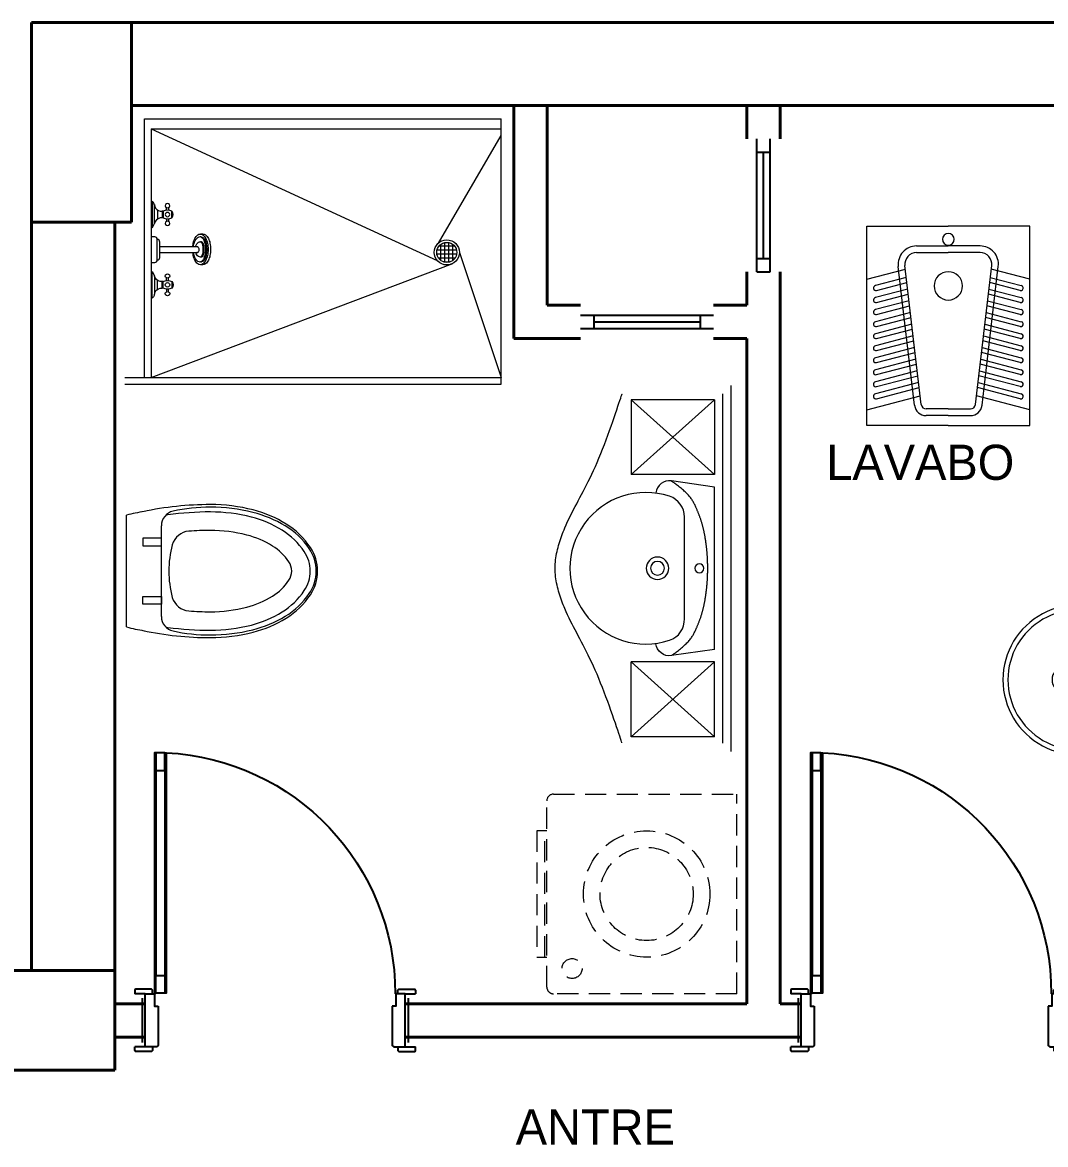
# Model space of a CAD drawing. Header units: millimetres. Extents: x 0 to 2111, y 0 to 1407.
# Drawn here: x 432.9 to 740.5, y 969.4 to 1306.7 of the extents above; entities that cross this region are included whole.
import ezdxf

# ---------------------------------------------------------------- set-up
doc = ezdxf.new("R2010")
doc.units = ezdxf.units.MM
doc.linetypes.add('DASHED2', pattern=[9.525, 6.35, -3.175])
for name, color, linetype, lineweight in [('duvar_40', 255, 'Continuous', 40), ('KAPI_ALFA', 252, 'Continuous', 25), ('TEF', 252, 'Continuous', 13), ('yazı', 255, 'Continuous', 20)]:
    doc.layers.add(name, color=color, linetype=linetype, lineweight=lineweight)
doc.layers.add('PENCERE', color=134, linetype='Continuous')
doc.styles.get("Standard").update_dxf_attribs({"font": 'EtrFont'})

# ---------------------------------------------------------------- blocks, each defined once
blk = doc.blocks.new('5')
at = {"layer": 'TEF'}
h = blk.add_hatch(dxfattribs=at)
h.set_pattern_fill('NET', color=256, scale=0.380158, angle=180, style=0, pattern_type=2)
h.set_pattern_definition([(-270, (-9224.0839, 7427.8877), (-1.20700196, -2e-16), []), (-180, (-9224.0839, 7427.8877), (1e-16, -1.20700196), [])])
h.paths.add_polyline_path([(560.46, 1234.57), (560.94, 1234.61), (561.4, 1234.72), (561.84, 1234.9), (562.24, 1235.15), (562.6, 1235.45), (562.91, 1235.81), (563.16, 1236.22), (563.34, 1236.66), (563.45, 1237.12), (563.49, 1237.59), (563.45, 1238.06), (563.34, 1238.52), (563.16, 1238.96), (562.91, 1239.37), (562.6, 1239.73), (562.24, 1240.03), (561.84, 1240.28), (561.4, 1240.46), (560.94, 1240.57), (560.46, 1240.61), (559.99, 1240.57), (559.53, 1240.46), (559.09, 1240.28), (558.69, 1240.03), (558.33, 1239.73), (558.02, 1239.37), (557.77, 1238.96), (557.59, 1238.52), (557.48, 1238.06), (557.44, 1237.59), (557.48, 1237.12), (557.59, 1236.66), (557.77, 1236.22), (558.02, 1235.81), (558.33, 1235.45), (558.69, 1235.15), (559.09, 1234.9), (559.53, 1234.72), (559.99, 1234.61)])
for p, q in [((469.56, 1200), (469.56, 1277.72)), ((469.56, 1277.72), (576.81, 1277.72)), ((576.81, 1198), (576.81, 1277.72)), ((469.56, 1200), (469.56, 1274.72)), ((469.56, 1200), (469.56, 1274.72)), ((471.56, 1274.72), (576.81, 1274.72)), ((471.56, 1274.72), (557.58, 1235.14)), ((471.56, 1274.72), (471.56, 1200)), ((557.94, 1240.4), (576.81, 1272.72)), ((472.65, 1242.25), (471.88, 1242.25)), ((473.42, 1241.48), (473.42, 1241.48)), ((473.42, 1235.33), (473.42, 1241.48)), ((487.15, 1243.11), (486.38, 1243.11)), ((474.19, 1236.1), (474.19, 1240.71)), ((474.19, 1239.33), (485.41, 1239.33)), ((486.77, 1240.79), (486.45, 1240.79)), ((473.42, 1235.33), (473.42, 1235.33)), ((485.4, 1237.48), (474.19, 1237.48)), ((486.7, 1236.18), (486.38, 1236.18)), ((564.25, 1237.59), (576.81, 1200)), ((471.56, 1200), (562.26, 1234.26)), ((471.88, 1234.56), (472.65, 1234.56)), ((487.15, 1233.87), (486.38, 1233.87)), ((463.65, 1200), (576.81, 1200)), ((463.65, 1198), (576.81, 1198)), ((469.56, 1197.99), (469.56, 1198))]:
    blk.add_line(p, q, dxfattribs=at)
at = {"layer": 'TEF', "flags": 128}
for points in [[(475.19, 1247.98), (475.83, 1247.73), (476.51, 1247.65), (477.2, 1247.73), (477.84, 1247.98), (477.84, 1249.96), (477.2, 1250.21), (476.51, 1250.29), (475.83, 1250.21), (475.19, 1249.96), (475.19, 1247.98), (474.86, 1247.98), (474.25, 1247.93), (473.67, 1247.72), (473.17, 1247.37), (472.79, 1246.89), (472.55, 1246.32), (472.55, 1251.61), (472.49, 1252.13), (472.26, 1252.59), (471.88, 1252.94), (471.88, 1245), (472.29, 1245.63), (472.55, 1246.32)], [(472.55, 1251.94), (472.66, 1251.4)], [(472.66, 1251.4), (472.92, 1250.89)], [(472.92, 1250.89), (473.29, 1250.47)], [(473.29, 1250.47), (473.76, 1250.17)], [(473.54, 1250.29), (473.54, 1247.65)], [(473.76, 1250.17), (474.3, 1249.99)], [(474.3, 1249.99), (474.86, 1249.96)], [(474.86, 1249.96), (474.86, 1247.98)], [(475.19, 1249.96), (474.86, 1249.96)], [(476.18, 1250.27), (476.18, 1251.04)], [(476.85, 1251.04), (476.85, 1250.27)], [(478.08, 1249.49), (477.84, 1249.96)], [(477.84, 1247.98), (478.08, 1248.45)], [(478.17, 1248.97), (478.08, 1249.49)], [(478.08, 1248.45), (478.17, 1248.97)], [(476.18, 1247.67), (476.18, 1246.9)], [(476.85, 1247.67), (476.85, 1246.9)], [(475.19, 1228.83), (475.83, 1229.08), (476.51, 1229.16), (477.2, 1229.08), (477.84, 1228.83), (477.84, 1226.85), (477.2, 1226.6), (476.51, 1226.52), (475.83, 1226.6), (475.19, 1226.85), (475.19, 1228.83), (474.86, 1228.83), (474.25, 1228.88), (473.67, 1229.09), (473.17, 1229.44), (472.79, 1229.92), (472.55, 1230.49), (472.55, 1225.2), (472.49, 1224.68), (472.26, 1224.22), (471.88, 1223.87), (471.88, 1231.81), (472.29, 1231.18), (472.55, 1230.49)], [(473.54, 1226.52), (473.54, 1229.16)], [(474.86, 1226.85), (474.86, 1228.83)], [(476.18, 1229.14), (476.18, 1229.91)], [(476.85, 1229.14), (476.85, 1229.91)], [(477.84, 1228.83), (478.08, 1228.36)], [(478.08, 1228.36), (478.17, 1227.84)], [(472.55, 1224.86), (472.66, 1225.41)], [(472.66, 1225.41), (472.92, 1225.92)], [(472.92, 1225.92), (473.29, 1226.34)], [(473.29, 1226.34), (473.76, 1226.64)], [(473.76, 1226.64), (474.3, 1226.82)], [(474.3, 1226.82), (474.86, 1226.85)], [(475.19, 1226.85), (474.86, 1226.85)], [(476.18, 1226.54), (476.18, 1225.77)], [(476.85, 1225.77), (476.85, 1226.54)], [(478.08, 1227.32), (477.84, 1226.85)], [(478.17, 1227.84), (478.08, 1227.32)]]:
    blk.add_lwpolyline(points, dxfattribs=at)
for points in [[(475.85, 1251.61), (475.94, 1251.28), (476.18, 1251.04), (476.51, 1250.95), (476.85, 1251.04), (477.09, 1251.28), (477.17, 1251.61), (477.09, 1251.94), (476.85, 1252.19), (476.51, 1252.28), (476.18, 1252.19), (475.94, 1251.94)], [(475.94, 1248.64), (476.18, 1248.4), (476.51, 1248.31), (476.85, 1248.4), (477.09, 1248.64), (477.17, 1248.97), (477.09, 1249.3), (476.85, 1249.54), (476.51, 1249.63), (476.18, 1249.54), (475.94, 1249.3), (475.85, 1248.97)], [(475.85, 1246.32), (475.94, 1245.99), (476.18, 1245.75), (476.51, 1245.66), (476.85, 1245.75), (477.09, 1245.99), (477.17, 1246.32), (477.09, 1246.65), (476.85, 1246.9), (476.51, 1246.99), (476.18, 1246.9), (475.94, 1246.65)], [(475.85, 1230.49), (475.94, 1230.82), (476.18, 1231.06), (476.51, 1231.15), (476.85, 1231.06), (477.09, 1230.82), (477.17, 1230.49), (477.09, 1230.15), (476.85, 1229.91), (476.51, 1229.82), (476.18, 1229.91), (475.94, 1230.15)], [(475.94, 1228.17), (476.18, 1228.41), (476.51, 1228.5), (476.85, 1228.41), (477.09, 1228.17), (477.17, 1227.84), (477.09, 1227.51), (476.85, 1227.27), (476.51, 1227.18), (476.18, 1227.27), (475.94, 1227.51), (475.85, 1227.84)], [(475.85, 1225.2), (475.94, 1225.53), (476.18, 1225.77), (476.51, 1225.86), (476.85, 1225.77), (477.09, 1225.53), (477.17, 1225.2), (477.09, 1224.86), (476.85, 1224.62), (476.51, 1224.53), (476.18, 1224.62), (475.94, 1224.86)]]:
    blk.add_lwpolyline(points, close=True, dxfattribs=at)
for points in [[(484.11, 1239.33, -0.028343), (484.26, 1240.36, -0.064948), (484.74, 1241.76, -0.104203), (485.6, 1242.83, -0.174705), (486.38, 1243.11, -0.174705), (487.16, 1242.83, -0.104203), (488.01, 1241.76, -0.064948), (488.5, 1240.36, -0.051099), (488.69, 1238.49, -0.051099), (488.5, 1236.62, -0.064948), (488.01, 1235.23, -0.104203), (487.16, 1234.16, -0.174705), (486.38, 1233.87, -0.174705)], [(484.28, 1239.33, -0.026337), (484.41, 1240.04, -0.070604), (484.86, 1241.21, -0.106221), (485.63, 1242.1, -0.160936), (486.38, 1242.34, -0.160936), (487.12, 1242.1, -0.075373), (487.71, 1241.5, -0.070604)], [(486.19, 1242.33, -0.121997), (486.74, 1242.1, -0.075373), (487.33, 1241.5, -0.070604)], [(487.15, 1243.11, -0.174705), (487.93, 1242.83, -0.104203), (488.78, 1241.76, -0.064948), (489.27, 1240.36, -0.051099), (489.46, 1238.49, -0.051099), (489.27, 1236.62, -0.064948), (488.78, 1235.23, -0.104203), (487.93, 1234.16, -0.174705), (487.15, 1233.87, -0.174705)], [(487.33, 1241.5, -0.02796), (487.47, 1241.21, -0.054131), (487.79, 1240.06, -0.041072), (487.92, 1238.49, -0.041072), (487.79, 1236.92, -0.054131), (487.47, 1235.77, -0.02796), (487.33, 1235.48, -0.203453)], [(487.71, 1241.5, -0.02796), (487.85, 1241.21, -0.054131), (488.17, 1240.06, -0.041072), (488.3, 1238.49, -0.041072), (488.17, 1236.92, -0.054131), (487.85, 1235.77, -0.02796), (487.71, 1235.48, -0.203453)], [(484.94, 1239.33, -0.006212), (484.96, 1239.41, -0.079812), (485.29, 1240.13, -0.107118), (485.82, 1240.64, -0.139889), (486.38, 1240.8, -0.139889)], [(485.33, 1239.33, -0.028587), (485.37, 1239.33, -0.150287), (485.57, 1239.27, -0.107039), (485.77, 1239.06, -0.075185), (485.89, 1238.78, -0.06193), (485.94, 1238.41, -0.06193), (485.89, 1238.03, -0.075185), (485.77, 1237.75, -0.107039), (485.57, 1237.54, -0.150287), (485.37, 1237.48, -0.150287)], [(486.38, 1240.8, -0.22708), (486.61, 1240.69, -0.089204), (486.92, 1240.13, -0.046169), (487.08, 1239.44, -0.034314), (487.15, 1238.49, -0.034314), (487.08, 1237.55, -0.046169), (486.92, 1236.86, -0.089204), (486.61, 1236.3, -0.22708), (486.38, 1236.18, -0.22708)], [(486.7, 1240.8, -0.22708), (486.94, 1240.69, -0.089204), (487.24, 1240.13, -0.046169), (487.4, 1239.44, -0.034314), (487.47, 1238.49, -0.034314), (487.4, 1237.55, -0.046169), (487.24, 1236.86, -0.089204), (486.94, 1236.3, -0.22708), (486.7, 1236.18, -0.22708)], [(486.38, 1233.87, -0.174705), (485.6, 1234.16, -0.104203), (484.74, 1235.23, -0.064948), (484.26, 1236.62, -0.023547), (484.12, 1237.48, -0.051099)], [(486.38, 1234.64, -0.160936), (485.63, 1234.89, -0.106221), (484.86, 1235.77, -0.070604), (484.41, 1236.94, -0.019883), (484.3, 1237.48, -0.056881)], [(486.38, 1236.18, -0.139889), (485.82, 1236.34, -0.107118), (485.29, 1236.86, -0.069986), (484.99, 1237.48, -0.067459)], [(485.37, 1237.57, -0.018466), (485.35, 1237.57, -0.107039)], [(485.38, 1237.57, -0.018226), (485.35, 1237.57, -0.107108)], [(485.41, 1237.57, -0.018226), (485.38, 1237.57, -0.148411)], [(487.33, 1235.48, -0.075373), (486.74, 1234.89, -0.160936), (486, 1234.64, -0.160936)], [(487.71, 1235.48, -0.075373), (487.12, 1234.89, -0.160936), (486.38, 1234.64, -0.160936)], [(486.76, 1234.64, -0.059368), (486.6, 1234.66, -0.097163)]]:
    blk.add_lwpolyline(points, format="xyb", dxfattribs=at)
at = {"layer": 'TEF'}
for radius in [3.78, 3.02]:
    blk.add_circle((560.46, 1237.59), radius, dxfattribs=at)
for centre, start, end in [((472.65, 1241.48), 0, 90), ((473.42, 1240.71), 0, 90), ((472.65, 1235.33), 270, 0), ((473.42, 1236.1), 270, 0)]:
    blk.add_arc(centre, 0.77, start, end, dxfattribs=at)
blk = doc.blocks.new('v10')
at = {"layer": 'PENCERE'}
for p, q in [((653.646144, 1231.717998), (653.646144, 1271.717998)), ((657.646144, 1231.717998), (657.646144, 1271.717998)), ((653.646144, 1267.717998), (657.646144, 1267.717998)), ((655.646144, 1235.717998), (655.646144, 1267.717998)), ((653.646144, 1235.717998), (657.646144, 1235.717998)), ((653.646144, 1231.717998), (657.646144, 1231.717998))]:
    blk.add_line(p, q, dxfattribs=at)
blk = doc.blocks.new('v11')
at = {"layer": 'PENCERE'}
for p, q in [((600.646144, 1218.717998), (640.646144, 1218.717998)), ((604.646144, 1218.717998), (604.646144, 1214.717998)), ((636.646144, 1218.717998), (636.646144, 1214.717998)), ((600.646144, 1214.717998), (640.646144, 1214.717998)), ((604.646144, 1216.717998), (636.646144, 1216.717998))]:
    blk.add_line(p, q, dxfattribs=at)
blk = doc.blocks.new('kjghbmjk')
at = {"layer": 'TEF'}
for p, q in [((-110, 0), (0, 0)), ((-107.5, -2.5), (-2.5, -2.5))]:
    blk.add_line(p, q, dxfattribs=at)
at = {"layer": 'TEF', "flags": 128}
for points in [[(-105.600767, -5), (-83.100767, -5), (-105.600767, -30), (-83.100767, -30), (-105.600767, -5), (-105.600767, -30)], [(-83.100767, -5), (-83.100767, -30)], [(-79.347553, -5), (-30.542438, -5)], [(-4.289223, -5), (-26.789223, -5), (-4.289223, -30), (-26.789223, -30), (-4.289223, -5), (-4.289223, -30)], [(-26.789223, -5), (-26.789223, -30)], [(-81.202912, -17.939038), (-81.188931, -17.919055), (-81.148057, -17.860975), (-81.081889, -17.767606), (-80.992028, -17.641753), (-80.880077, -17.486221), (-80.747634, -17.303816), (-80.596302, -17.097345), (-80.427682, -16.869613), (-80.243373, -16.623427), (-80.044977, -16.361591), (-79.834095, -16.086912), (-79.612328, -15.802195), (-79.381277, -15.510247), (-79.142542, -15.213874), (-78.897725, -14.91588), (-78.648426, -14.619073), (-78.396246, -14.326257), (-78.142786, -14.04024), (-77.889647, -13.763826), (-77.638429, -13.499821), (-77.638429, -13.499821), (-77.39041, -13.250435), (-77.145563, -13.015488), (-76.903538, -12.794206), (-76.663986, -12.585813), (-76.426557, -12.389532), (-76.1909, -12.204589), (-75.956665, -12.030208), (-75.723502, -11.865614), (-75.491062, -11.71003), (-75.258994, -11.562682), (-75.026947, -11.422793), (-74.794573, -11.289589), (-74.561521, -11.162293), (-74.32744, -11.04013), (-74.091981, -10.922325), (-73.854794, -10.808102), (-73.615528, -10.696685), (-73.373834, -10.587299), (-73.129362, -10.479168), (-72.881761, -10.371517), (-72.705287, -10.295602), (-72.52717, -10.219625), (-72.347495, -10.14367), (-72.166344, -10.067823), (-71.983802, -9.992167), (-71.799953, -9.916788), (-71.61488, -9.841769), (-71.428668, -9.767197), (-71.2414, -9.693155), (-71.05316, -9.619728), (-70.864031, -9.547001), (-70.674099, -9.475058), (-70.483446, -9.403984), (-70.292157, -9.333864), (-70.100316, -9.264782), (-69.908005, -9.196824), (-69.715309, -9.130072), (-69.522313, -9.064614), (-69.329099, -9.000532), (-69.135752, -8.937912), (-68.94234, -8.876818), (-68.748868, -8.817235), (-68.555328, -8.759129), (-68.361708, -8.702462), (-68.168, -8.647201), (-67.974194, -8.59331), (-67.780279, -8.540753), (-67.586246, -8.489497), (-67.392086, -8.439504), (-67.197788, -8.39074), (-67.003343, -8.34317), (-66.80874, -8.296759), (-66.613971, -8.251471), (-66.419025, -8.20727), (-66.223893, -8.164123), (-66.028564, -8.121992), (-65.83303, -8.080844), (-65.637279, -8.040643), (-65.441303, -8.001354), (-65.245092, -7.962941), (-65.245092, -7.962941), (-64.991439, -7.914601), (-64.737396, -7.86765), (-64.482978, -7.822074), (-64.228203, -7.77786), (-63.973088, -7.734994), (-63.717651, -7.693463), (-63.461909, -7.653253), (-63.205878, -7.614351), (-62.949576, -7.576744), (-62.693021, -7.540419), (-62.436228, -7.505361), (-62.179217, -7.471558), (-61.922003, -7.438996), (-61.664604, -7.407662), (-61.407037, -7.377543), (-61.14932, -7.348624), (-60.891469, -7.320893), (-60.633502, -7.294337), (-60.375436, -7.268941), (-60.117288, -7.244693), (-60.117288, -7.244693), (-59.859072, -7.221582), (-59.600796, -7.199611), (-59.342461, -7.178783), (-59.084071, -7.159105), (-58.82563, -7.140581), (-58.56714, -7.123215), (-58.308604, -7.107014), (-58.050027, -7.091982), (-57.791411, -7.078124), (-57.532759, -7.065444), (-57.274075, -7.053949), (-57.015361, -7.043643), (-56.756622, -7.03453), (-56.49786, -7.026616), (-56.239079, -7.019906), (-55.980282, -7.014405), (-55.721472, -7.010118), (-55.462652, -7.00705), (-55.203825, -7.005205), (-54.944995, -7.004589), (-54.686166, -7.005205), (-54.427339, -7.00705), (-54.168519, -7.010118), (-53.909709, -7.014405), (-53.650912, -7.019906), (-53.39213, -7.026616), (-53.133369, -7.03453), (-52.874629, -7.043643), (-52.615916, -7.053949), (-52.357232, -7.065444), (-52.09858, -7.078124), (-51.839964, -7.091982), (-51.581387, -7.107014), (-51.322851, -7.123215), (-51.064361, -7.140581), (-50.80592, -7.159105), (-50.54753, -7.178783), (-50.289195, -7.199611), (-50.030918, -7.221582), (-49.772703, -7.244693), (-49.514555, -7.268941), (-49.256489, -7.294337), (-48.998522, -7.320893), (-48.740671, -7.348624), (-48.482954, -7.377543), (-48.225387, -7.407662), (-47.967988, -7.438996), (-47.710774, -7.471558), (-47.453762, -7.505361), (-47.19697, -7.540419), (-46.940415, -7.576744), (-46.684113, -7.614351), (-46.428082, -7.653253), (-46.17234, -7.693463), (-45.916902, -7.734994), (-45.661788, -7.77786), (-45.407013, -7.822074), (-45.152595, -7.86765), (-44.898551, -7.914601), (-44.644899, -7.962941), (-44.644899, -7.962941), (-44.448688, -8.001354), (-44.252712, -8.040643), (-44.056961, -8.080844), (-43.861427, -8.121992), (-43.666098, -8.164123), (-43.470966, -8.20727), (-43.27602, -8.251471), (-43.08125, -8.296759), (-42.886648, -8.34317), (-42.692203, -8.39074), (-42.497905, -8.439504), (-42.303744, -8.489497), (-42.109712, -8.540753), (-41.915797, -8.59331), (-41.721991, -8.647201), (-41.528283, -8.702462), (-41.334663, -8.759129), (-41.141123, -8.817235), (-40.947651, -8.876818), (-40.754239, -8.937912), (-40.560892, -9.000532), (-40.367678, -9.064614), (-40.174681, -9.130072), (-39.981986, -9.196824), (-39.789675, -9.264782), (-39.597833, -9.333864), (-39.406544, -9.403984), (-39.215892, -9.475058), (-39.025959, -9.547001), (-38.836831, -9.619728), (-38.648591, -9.693155), (-38.461323, -9.767197), (-38.275111, -9.841769), (-38.090038, -9.916788), (-37.906189, -9.992167), (-37.723647, -10.067823), (-37.542496, -10.14367), (-37.362821, -10.219625), (-37.184704, -10.295602), (-37.00823, -10.371517), (-37.00823, -10.371517), (-36.760629, -10.479168), (-36.516156, -10.587299), (-36.274462, -10.696685), (-36.035197, -10.808102), (-35.79801, -10.922325), (-35.562551, -11.04013), (-35.32847, -11.162293), (-35.095418, -11.289589), (-34.863043, -11.422793), (-34.630997, -11.562682), (-34.398929, -11.71003), (-34.166488, -11.865614), (-33.933326, -12.030208), (-33.699091, -12.204589), (-33.463434, -12.389532), (-33.226004, -12.585813), (-32.986452, -12.794206), (-32.744428, -13.015488), (-32.499581, -13.250435), (-32.251561, -13.499821), (-32.251561, -13.499821), (-32.000344, -13.763826), (-31.747205, -14.04024), (-31.493745, -14.326257), (-31.241565, -14.619073), (-30.992266, -14.91588), (-30.747449, -15.213874), (-30.508714, -15.510247), (-30.277662, -15.802195), (-30.055895, -16.086912), (-29.845013, -16.361591), (-29.646618, -16.623427), (-29.462309, -16.869613), (-29.293688, -17.097345), (-29.142356, -17.303816), (-29.009914, -17.486221), (-28.897962, -17.641753), (-28.808102, -17.767606), (-28.741934, -17.860975), (-28.701059, -17.919055), (-28.687079, -17.939038)], [(-107.444995, -32.793221), (-107.355682, -32.821864), (-107.095676, -32.905708), (-106.676883, -33.041622), (-106.111207, -33.226478), (-105.410551, -33.457145), (-104.58682, -33.730493), (-103.651918, -34.043394), (-102.617748, -34.392717), (-101.496216, -34.775333), (-100.299224, -35.188112), (-99.038677, -35.627924), (-97.726478, -36.09164), (-96.374533, -36.57613), (-94.994745, -37.078264), (-93.599018, -37.594914), (-92.199255, -38.122948), (-90.807362, -38.659238), (-89.435243, -39.200653), (-88.0948, -39.744065), (-86.797939, -40.286343), (-86.797939, -40.286343), (-85.553904, -40.824843), (-84.361307, -41.358862), (-83.2161, -41.888179), (-82.114234, -42.412577), (-81.051663, -42.931837), (-80.024339, -43.44574), (-79.028214, -43.954067), (-78.059239, -44.4566), (-77.113368, -44.95312), (-76.186552, -45.443408), (-75.274744, -45.927245), (-74.373897, -46.404413), (-73.479961, -46.874693), (-72.58889, -47.337866), (-71.696636, -47.793714), (-70.799151, -48.242017), (-69.892388, -48.682557), (-68.972298, -49.115115), (-68.034833, -49.539473), (-67.075947, -49.955411), (-67.075947, -49.955411), (-66.520201, -50.187776), (-65.956643, -50.416462), (-65.385683, -50.640578), (-64.807733, -50.859234), (-64.223202, -51.071541), (-63.632503, -51.276608), (-63.036044, -51.473545), (-62.434239, -51.661462), (-61.827496, -51.839468), (-61.216228, -52.006673), (-60.600844, -52.162187), (-59.981757, -52.30512), (-59.359375, -52.434582), (-58.734111, -52.549682), (-58.106375, -52.649531), (-57.476578, -52.733237), (-56.845131, -52.799911), (-56.212444, -52.848663), (-55.578929, -52.878602), (-54.944995, -52.888839), (-54.311055, -52.878778), (-53.677521, -52.849012), (-53.044806, -52.800429), (-52.413323, -52.733915), (-51.783484, -52.650358), (-51.155703, -52.550646), (-50.530392, -52.435666), (-49.907964, -52.306306), (-49.288833, -52.163454), (-48.673411, -52.007997), (-48.062112, -51.840822), (-47.455347, -51.662817), (-46.853531, -51.47487), (-46.257075, -51.277868), (-45.666393, -51.0727), (-45.081898, -50.860251), (-44.504003, -50.64141), (-43.93312, -50.417065), (-43.369663, -50.188103), (-42.814044, -49.955411), (-41.854994, -49.53857), (-40.917468, -49.11315), (-39.997408, -48.679383), (-39.090757, -48.237499), (-38.193457, -47.787731), (-37.30145, -47.33031), (-36.41068, -46.865468), (-35.517087, -46.393436), (-34.616616, -45.914446), (-33.705208, -45.428728), (-32.778806, -44.936515), (-31.833351, -44.438039), (-30.864788, -43.93353), (-29.869058, -43.42322), (-28.842103, -42.907341), (-27.779867, -42.386124), (-26.678291, -41.8598), (-25.533318, -41.328602), (-24.34089, -40.79276), (-23.096951, -40.252507), (-21.800103, -39.708556), (-20.459598, -39.163555), (-19.087347, -38.620633), (-17.695264, -38.082921), (-16.295259, -37.553549), (-14.899246, -37.035646), (-13.519137, -36.532342), (-12.166843, -36.046767), (-10.854278, -35.582052), (-9.593352, -35.141326), (-8.395979, -34.727719), (-7.274071, -34.344361), (-6.239539, -33.994382), (-5.304297, -33.680912), (-4.480256, -33.407081), (-3.779328, -33.176018), (-3.213426, -32.990855), (-2.794462, -32.85472), (-2.534347, -32.770743), (-2.444995, -32.742056), (-2.444995, -32.742056)]]:
    blk.add_lwpolyline(points, dxfattribs=at)
for points in [[(-79.347553, -5), (-81.202912, -17.939038, 0.420517), (-77.623842, -22.610969, 0.060549)], [(-30.542438, -5), (-28.687079, -17.939038, -0.420517), (-32.266148, -22.610969, 0.885817)], [(-70.381866, -14), (-39.523208, -14, -0.323657), (-33.3, -18.499738, -1.383504), (-76.584871, -18.485226, -0.335264), (-70.090661, -14, 0.021279)]]:
    blk.add_lwpolyline(points, format="xyb", dxfattribs=at)
at = {"layer": 'TEF'}
for centre, radius in [((-54.944995, -9.5), 1.35), ((-54.944995, -22.1), 3.375), ((-54.944995, -22.1), 2.07)]:
    blk.add_circle(centre, radius, dxfattribs=at)
blk = doc.blocks.new('nhytgj')
at = {"layer": 'TEF'}
for p, q in [((3.271955, -28.460249), (3.271955, -3.960249)), ((3.271955, -3.960249), (63.271955, -3.960249)), ((8.018555, -3.960249), (12.173055, -20.003749)), ((16.183455, -19.534449), (12.813955, -6.522249)), ((19.692555, -19.123749), (16.429355, -6.522249)), ((23.201655, -18.713149), (20.044855, -6.522249)), ((26.710755, -18.302549), (23.660255, -6.522249)), ((30.219955, -17.891849), (27.275655, -6.522249)), ((33.729055, -17.481249), (30.891155, -6.522249)), ((37.238155, -17.070549), (34.506555, -6.522249)), ((40.747255, -16.659949), (38.122055, -6.522249)), ((44.256355, -16.249349), (41.737455, -6.522249)), ((47.765455, -15.838649), (45.352955, -6.522249)), ((47.271955, -3.960249), (50.271955, -15.545349)), ((63.271955, -3.960249), (63.271955, -28.460249)), ((11.361855, -6.898249), (14.679555, -19.710449)), ((14.977255, -6.898249), (18.188655, -19.299749)), ((18.592755, -6.898249), (21.697755, -18.889149)), ((22.208155, -6.898249), (25.206855, -18.478549)), ((25.823555, -6.898249), (28.715955, -18.067849)), ((29.439055, -6.898249), (32.225155, -17.657249)), ((33.054455, -6.898249), (35.734255, -17.246549)), ((36.669955, -6.898249), (39.243355, -16.835949)), ((40.285355, -6.898249), (42.752455, -16.425349)), ((43.900855, -6.898249), (46.261555, -16.014649)), ((9.365155, -18.318649), (51.132655, -13.430949)), ((9.597655, -20.305149), (51.365155, -15.417449)), ((55.271955, -18.893749), (55.271955, -28.460249)), ((57.271955, -18.893749), (57.271955, -28.460249)), ((6.271955, -28.460249), (6.271955, -21.794949)), ((8.271955, -28.460249), (8.271955, -21.794949)), ((3.271955, -28.460249), (3.271955, -52.960249)), ((6.271955, -28.460249), (6.271955, -35.125549)), ((8.271955, -28.460249), (8.271955, -35.125549)), ((55.271955, -38.026749), (55.271955, -28.460249)), ((57.271955, -38.026749), (57.271955, -28.460249)), ((63.271955, -52.960249), (63.271955, -28.460249)), ((8.018555, -52.960249), (12.173055, -36.916749)), ((9.597655, -36.615349), (51.365155, -41.503049)), ((9.365155, -38.601849), (51.132655, -43.489549)), ((11.361855, -50.022249), (14.679555, -37.210049)), ((16.183455, -37.386049), (12.813955, -50.398249)), ((14.977255, -50.022249), (18.188655, -37.620749)), ((19.692555, -37.796749), (16.429355, -50.398249)), ((18.592755, -50.022249), (21.697755, -38.031349)), ((23.201655, -38.207349), (20.044855, -50.398249)), ((22.208155, -50.022249), (25.206855, -38.441949)), ((26.710755, -38.617949), (23.660255, -50.398249)), ((25.823555, -50.022249), (28.715955, -38.852649)), ((30.219955, -39.028649), (27.275655, -50.398249)), ((29.439055, -50.022249), (32.225155, -39.263249)), ((33.729055, -39.439249), (30.891155, -50.398249)), ((33.054455, -50.022249), (35.734255, -39.673949)), ((37.238155, -39.849949), (34.506555, -50.398249)), ((36.669955, -50.022249), (39.243355, -40.084549)), ((40.747255, -40.260549), (38.122055, -50.398249)), ((40.285355, -50.022249), (42.752455, -40.495149)), ((44.256355, -40.671149), (41.737455, -50.398249)), ((43.900855, -50.022249), (46.261555, -40.905849)), ((47.765455, -41.081849), (45.352955, -50.398249)), ((47.271955, -52.960249), (50.271955, -41.375149)), ((3.271955, -52.960249), (63.271955, -52.960249))]:
    blk.add_line(p, q, dxfattribs=at)
for centre, radius, start, end in [((12.087855, -6.710249), 0.75, 14.518021, 194.518021), ((15.703355, -6.710249), 0.75, 14.518021, 194.518021), ((19.318755, -6.710249), 0.75, 14.518021, 194.518021), ((22.934155, -6.710249), 0.75, 14.518021, 194.518021), ((26.549655, -6.710249), 0.75, 14.518021, 194.518021), ((30.165055, -6.710249), 0.75, 14.518021, 194.518021), ((33.780555, -6.710249), 0.75, 14.518021, 194.518021), ((37.395955, -6.710249), 0.75, 14.518021, 194.518021), ((41.011455, -6.710249), 0.75, 14.518021, 194.518021), ((44.626855, -6.710249), 0.75, 14.518021, 194.518021), ((51.771955, -18.893749), 5.5, 0, 96.674469), ((51.771955, -18.893749), 3.5, 0, 96.674469), ((9.771955, -21.794949), 3.5, 96.674469, 180), ((9.771955, -21.794949), 1.5, 96.674469, 180), ((45.271955, -28.460249), 4.25, 0, 180), ((59.271955, -28.460249), 1.75, 0, 180), ((45.271955, -28.460249), 4.25, 180, 0), ((59.271955, -28.460249), 1.75, 180, 0), ((9.771955, -35.125549), 3.5, 180, 263.325531), ((9.771955, -35.125549), 1.5, 180, 263.325531), ((51.771955, -38.026749), 5.5, 263.325531, 0), ((51.771955, -38.026749), 3.5, 263.325531, 0), ((12.087855, -50.210249), 0.75, 165.481979, 345.481979), ((15.703355, -50.210249), 0.75, 165.481979, 345.481979), ((19.318755, -50.210249), 0.75, 165.481979, 345.481979), ((22.934155, -50.210249), 0.75, 165.481979, 345.481979), ((26.549655, -50.210249), 0.75, 165.481979, 345.481979), ((30.165055, -50.210249), 0.75, 165.481979, 345.481979), ((33.780555, -50.210249), 0.75, 165.481979, 345.481979), ((37.395955, -50.210249), 0.75, 165.481979, 345.481979), ((41.011455, -50.210249), 0.75, 165.481979, 345.481979), ((44.626855, -50.210249), 0.75, 165.481979, 345.481979)]:
    blk.add_arc(centre, radius, start, end, dxfattribs=at)
blk = doc.blocks.new('hyuk')
at = {"layer": 'TEF'}
for p, q in [((37.4166, 0), (0, 0)), ((2.7158, 0.7), (18.7083, 0.7)), ((3.6033, 2.2), (18.7083, 2.2)), ((33.8132, 2.2), (18.7083, 2.2)), ((34.7008, 0.7), (18.7083, 0.7))]:
    blk.add_line(p, q, dxfattribs=at)
for centre, radius, start, end in [((18.7083, 12.5), 22.5, 90, 213.748989), ((18.7083, 12.5), 22.5, 326.251011, 90), ((18.7083, 12.5), 21, 90, 210.178971), ((18.7083, 12.5), 21, 329.821029, 90), ((18.7083, 16.5), 3.75, 90, 270), ((18.7083, 16.5), 3.75, 270, 90), ((18.7083, 16.5), 2.3, 90, 270), ((18.7083, 16.5), 2.3, 270, 90), ((5.1705, 21.504), 12, 240.500375, 282.612157), ((18.7083, 12.5), 19.5, 184.235926, 207.311218), ((18.7083, -39), 50, 90, 102.612157), ((18.7083, -39), 50, 77.387843, 90), ((32.246, 21.504), 12, 257.387843, 299.499625), ((18.7083, 12.5), 19.5, 332.688782, 355.764074), ((18.7083, 5.5), 1.75, 90, 270), ((18.7083, 5.5), 1.75, 270, 90), ((3.6033, 4.7), 2.5, 207.311218, 270), ((33.8132, 4.7), 2.5, 270, 332.688782), ((2.7158, 3.2), 2.5, 210.178971, 270), ((34.7008, 3.2), 2.5, 270, 329.821029)]:
    blk.add_arc(centre, radius, start, end, dxfattribs=at)
blk = doc.blocks.new('hjgk')
at = {"layer": 'TEF', "linetype": 'DASHED2'}
for p, q in [((-60, -55.108808), (-60, 0)), ((0, 0), (-60, 0)), ((0, 0), (0, -55.108808)), ((-2, -57.108808), (-58, -57.108808)), ((-49, -57.108808), (-49, -60.108808)), ((-11, -60.108808), (-11, -57.108808)), ((-11, -57.69624), (-49, -57.69624)), ((-49, -60.108808), (-11, -60.108808))]:
    blk.add_line(p, q, dxfattribs=at)
for centre, radius in [((-30, -27.108808), 19), ((-30, -27.108808), 14), ((-7.586857, -49.521951), 3)]:
    blk.add_circle(centre, radius, dxfattribs=at)
for centre, start, end in [((-58, -55.108808), 180, 270), ((-2, -55.108808), 270, 0)]:
    blk.add_arc(centre, 2, start, end, dxfattribs=at)
blk = doc.blocks.new('YHT')
at = {"layer": 'TEF'}
for p, q in [((19980.218489, 12172.776211), (19980.218489, 12142.535629)), ((19970.781918, 12169.941255), (19970.781918, 12145.370585))]:
    blk.add_line(p, q, dxfattribs=at)
at = {"layer": 'TEF', "flags": 128}
for points in [[(19957.531918, 12175.65592, 0.062995), (19945.937864, 12174.189362, 0.076108), (19937.025821, 12170.383842, 0.107115), (19930.465354, 12164.036234, 0.148189), (19928.531918, 12157.65592, 0.148189)], [(19957.531918, 12173.65592, 0.062995), (19946.435865, 12172.252356, 0.076108), (19938.080547, 12168.684562, 0.107115), (19932.128934, 12162.926053, 0.148189), (19930.531918, 12157.65592, 0.148189)], [(19957.531918, 12168.65592, 0.062995), (19947.680867, 12167.409839, 0.076108), (19940.717361, 12164.436361, 0.107115), (19936.287885, 12160.150602, 0.148189), (19935.531918, 12157.65592, 0.148189)], [(19928.531918, 12157.65592, 0.148189), (19930.465354, 12151.275606, 0.107115), (19937.025821, 12144.927998, 0.076108), (19945.937864, 12141.122477, 0.062995), (19957.531918, 12139.65592, 0.062995)], [(19930.531918, 12157.65592, 0.148189), (19932.128934, 12152.385787, 0.107115), (19938.080547, 12146.627278, 0.076108), (19946.435865, 12143.059484, 0.062995), (19957.531918, 12141.65592, 0.062995)], [(19935.531918, 12157.65592, 0.148189), (19936.287885, 12155.161238, 0.107115), (19940.717361, 12150.875479, 0.076108), (19947.680867, 12147.902001, 0.062995), (19957.531918, 12146.65592, 0.062995)], [(19957.531918, 12139.65592, 0.052594), (19975.79722, 12141.582539, 0.052594)]]:
    blk.add_lwpolyline(points, format="xyb", dxfattribs=at)
for points in [[(19975.781918, 12166.59163), (19975.781918, 12164.526943), (19970.781918, 12164.526943), (19970.781918, 12166.59163)], [(19975.781918, 12148.72021), (19975.781918, 12150.784897), (19970.781918, 12150.784897), (19970.781918, 12148.72021)]]:
    blk.add_lwpolyline(points, close=True, dxfattribs=at)
at = {"layer": 'TEF'}
for centre, radius, start, end in [((19957.531918, 12127.668631), 47.272823, 90, 104.038879), ((19957.531918, 12088.11055), 87.54537, 77.957445, 90), ((19957.531918, 12127.668631), 47.272823, 77.657209, 90), ((19953.831156, 12142.468784), 32.016999, 104.038879, 121.118178), ((19957.531918, 12088.11055), 85.54537, 82.261192, 90), ((19966.781918, 12169.941255), 4, 0, 77.657209), ((19968.781918, 12170.895007), 2, 62.36645, 82.261192), ((19965.710185, 12116.205356), 58.401648, 75.615796, 80.400775), ((19948.195239, 12151.804853), 21.111692, 121.118178, 145.543746), ((19957.531918, 12088.11055), 80.54537, 85.845014, 90), ((19963.00553, 12163.457365), 5, 15.244817, 85.845014), ((19939.667943, 12157.65592), 10.770039, 145.543746, 180), ((19941.71849, 12157.65592), 27.063428, 344.755183, 15.244817), ((19939.667943, 12157.65592), 10.770039, 180, 214.456254), ((19948.195239, 12163.506987), 21.111692, 214.456254, 238.881822), ((19963.00553, 12151.854475), 5, 274.154986, 344.755183), ((19953.831156, 12172.843055), 32.016999, 238.881822, 255.961121), ((19957.531918, 12227.20129), 80.54537, 270, 274.154986), ((19966.781918, 12145.370585), 4, 282.342791, 0), ((19957.531918, 12187.643208), 47.272823, 255.961121, 270), ((19957.531918, 12227.20129), 85.54537, 270, 277.738808), ((19957.531918, 12187.643208), 47.272823, 270, 282.342791), ((19968.781918, 12144.416833), 2, 277.738808, 297.63355), ((19965.710185, 12199.106484), 58.401648, 279.599225, 284.384204)]:
    blk.add_arc(centre, radius, start, end, dxfattribs=at)
blk = doc.blocks.new('juk')
at = {"layer": 'KAPI_ALFA'}
for p, q in [((0, 0), (-3.111111, 0)), ((78.222222, 0), (81.333333, 0)), ((-0.888889, -14.666667), (-0.888889, -1.333333)), ((79.111111, -14.666667), (79.111111, -1.333333)), ((0, -16), (-3.111111, -16)), ((78.222222, -16), (81.333333, -16)), ((3.288889, -83.112806), (3.288889, -21.511111)), ((5.955556, -83.112806), (5.955556, -21.511111))]:
    blk.add_line(p, q, dxfattribs=at)
at = {"layer": 'KAPI_ALFA', "flags": 128}
for points in [[(2.222222, 0), (2.222222, 1.066667), (1.955556, 1.333333), (-2.844444, 1.333333), (-3.111111, 1.066667), (-3.111111, 0)], [(76, 0), (76, 1.066667), (76.266667, 1.333333), (81.066667, 1.333333), (81.333333, 1.066667), (81.333333, 0)], [(2.222222, -16), (2.222222, -17.066667), (1.955556, -17.333333), (-2.844444, -17.333333), (-3.111111, -17.066667), (-3.111111, -16)], [(3.288889, -88.446139), (2.844444, -88.446139), (2.844444, -16.177778), (3.288889, -16.177778)], [(5.955556, -88.446139), (6.4, -88.446139), (6.4, -16.177778), (5.955556, -16.177778)], [(76, -16), (76, -17.066667), (76.266667, -17.333333), (81.066667, -17.333333), (81.333333, -17.066667), (81.333333, -16)]]:
    blk.add_lwpolyline(points, dxfattribs=at)
for points in [[(3.911111, -12.266667), (3.911111, -0.444444), (3.466667, 0), (0, 0), (0, -16), (2.844444, -16), (2.844444, -12.266667)], [(74.311111, -12.266667), (74.311111, -0.444444), (74.755556, 0), (78.222222, 0), (78.222222, -16), (75.377778, -16), (75.377778, -12.266667)], [(5.955556, -16.177778), (3.288889, -16.177778), (3.288889, -21.511111), (5.955556, -21.511111)], [(5.955556, -88.446139), (3.288889, -88.446139), (3.288889, -83.112806), (5.955556, -83.112806)]]:
    blk.add_lwpolyline(points, close=True, dxfattribs=at)
at = {"layer": 'KAPI_ALFA'}
blk.add_arc((2.844444, -16.177778), 72.355774, 272.816643, 0.140776, dxfattribs=at)

msp = doc.modelspace()

# ---------------------------------------------------------------- linework, layer by layer
at = {"layer": 'duvar_40'}
for p, q in [((435.646039, 1306.717933), (465.646025, 1306.717933)), ((435.646039, 1246.717924), (435.646039, 1306.717933)), ((465.646025, 1306.717933), (465.646025, 1246.717924)), ((465.646153, 1306.717998), (750.646158, 1306.717998)), ((465.646153, 1281.717998), (780.646144, 1281.717998)), ((580.646144, 1211.717998), (580.646144, 1281.717998)), ((590.646144, 1221.717998), (590.646144, 1281.717998)), ((650.646144, 1281.717998), (650.646144, 1271.717998)), ((660.646144, 1281.717998), (660.646144, 1271.717998)), ((435.646166, 1246.717927), (435.645523, 1021.717939)), ((465.646025, 1246.717924), (435.646039, 1246.717924)), ((460.646024, 1246.717927), (460.644303, 1021.717939)), ((650.646144, 1231.717998), (650.646144, 1221.717998)), ((660.646144, 1231.717998), (660.646144, 1011.717953)), ((600.646144, 1221.717998), (590.646144, 1221.717998)), ((650.646144, 1221.717998), (640.646144, 1221.717998)), ((600.646144, 1211.717998), (580.646144, 1211.717998)), ((650.646144, 1211.717998), (640.646144, 1211.717998)), ((650.646144, 1211.717998), (650.646144, 1011.717953)), ((400.64617, 1021.717939), (460.646143, 1021.717939)), ((460.646143, 1021.717939), (460.646143, 991.717953)), ((469.743015, 1011.717953), (460.646143, 1011.717953)), ((650.646144, 1011.717953), (547.965237, 1011.717953)), ((666.962347, 1011.717953), (660.646144, 1011.717953)), ((469.743015, 1001.717953), (460.646143, 1001.717953)), ((666.962347, 1001.717953), (547.965237, 1001.717953)), ((460.646143, 991.717953), (400.64617, 991.717953))]:
    msp.add_line(p, q, dxfattribs=at)

# ---------------------------------------------------------------- block references
for name in ['5', 'v10', 'v11']:
    msp.add_blockref(name, (0, 0))
at = {"layer": 'KAPI_ALFA', "xscale": -1, "rotation": 180}
for p in [(469.743015, 998.717953), (666.962347, 998.717953)]:
    msp.add_blockref('juk', p, dxfattribs=at)
at = {"layer": 'TEF'}
for name, p, rotation in [('nhytgj', (682.762336, 1182.251469), 90), ('hyuk', (762.646144, 1090.398017), 90), ('hjgk', (647.646144, 1014.717953), 270)]:
    msp.add_blockref(name, p, dxfattribs=dict(at, rotation=rotation))
at = {"layer": 'TEF', "xscale": -1, "rotation": 270}
msp.add_blockref('kjghbmjk', (645.906409, 1197.565315), dxfattribs=at)
at = {"layer": 'TEF', "xscale": 1.111111, "yscale": 1.111111, "zscale": 1.111111, "rotation": 180}
msp.add_blockref('YHT', (22664.42808, 14650.290278), dxfattribs=at)

# ---------------------------------------------------------------- texts
at = {"layer": 'yazı', "color": 40}
for s, p in [('LAVABO', (674.535667, 1169.216209)), ('ANTRE', (581.171955, 969.387687))]:
    msp.add_text(s, height=10.560384, rotation=360, dxfattribs=at).set_placement(p)

doc.saveas('drawing.dxf')
